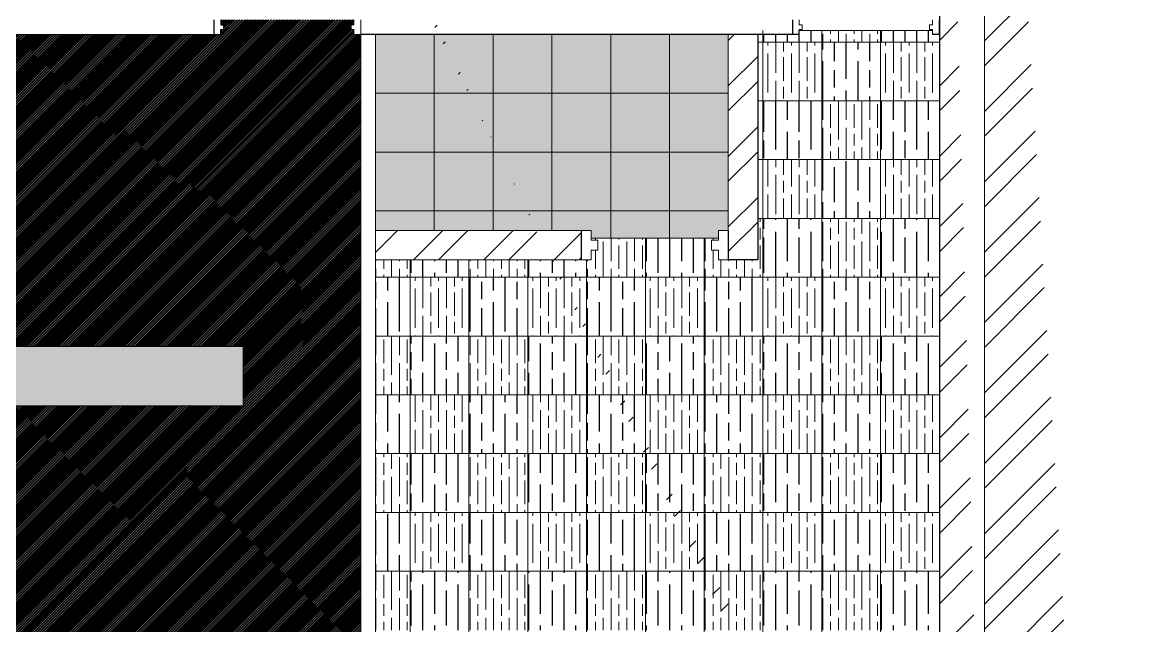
# Model space of a CAD drawing. Header units: millimetres. Extents: x 86441 to 190201, y 16532 to 98188.
# Drawn here: x 88390.9 to 88504.4, y 59650.8 to 59712.3 of the extents above; entities that cross this region are included whole.
import ezdxf

# ---------------------------------------------------------------- set-up
doc = ezdxf.new("R2010")
doc.units = ezdxf.units.MM
doc.header["$LTSCALE"] = 0.1
doc.layers.add('COLUMN', color=1, linetype='Continuous', lineweight=0)
pattern_1 = [(90, (86262.1527, 59039.9638), (2.4, -1e-16), [4, -0.8]), (90, (86262.9527, 59039.1638), (2.4, -1e-16), [2.4, -0.6, 1.2, -0.6]), (90, (86263.7527, 59037.9638), (2.4, -1e-16), [4, -0.8])]
pattern_2 = [(90, (86262.1527, 59039.9638), (3.6, -2e-16), [6, -1.2]), (90, (86263.3527, 59038.7638), (3.6, -2e-16), [3.6, -0.9, 1.8, -0.9]), (90, (86264.5527, 59036.9638), (3.6, -2e-16), [6, -1.2])]

msp = doc.modelspace()

# ---------------------------------------------------------------- hatches: boundary and pattern name
at = {"true_color": 0x939598, "transparency": 33554687}
h = msp.add_hatch(dxfattribs=at)
h.set_pattern_fill('ANSI32', color=252, scale=0.02)
h.set_pattern_definition([(45, (86262.15266, 59039.96376), (-0.134703842, 0.134703842), []), (45, (86262.24246, 59039.96376), (-0.134703842, 0.134703842), [])])
h.paths.add_polyline_path([(88425.41, 59711.09), (88424.71, 59711.09), (88424.71, 59711.59), (88424.41, 59711.59), (88424.41, 59712.09), (88424.71, 59712.09), (88424.71, 59712.59), (88424.34, 59712.59), (88411.11, 59712.59), (88411.11, 59712.09), (88411.41, 59712.09), (88411.41, 59711.59), (88411.11, 59711.59), (88411.11, 59711.09), (88410.41, 59711.09), (88396.15, 59711.09), (88390.11, 59711.09), (88390.11, 59679.24), (88413.41, 59679.24), (88413.41, 59673.2), (88390.11, 59673.2), (88390.11, 59668.3), (88390.11, 59653.2), (88390.11, 59651.2), (88390.11, 59620.32), (88396.15, 59620.32), (88411.11, 59620.32), (88411.11, 59619.82), (88411.41, 59619.82), (88411.41, 59619.22), (88424.34, 59619.22), (88424.41, 59619.22), (88424.41, 59619.82), (88424.71, 59619.82), (88424.71, 59620.32), (88425.41, 59620.32)])
at = {"true_color": 0xffffff, "transparency": 33554610}
h = msp.add_hatch(dxfattribs=at)
h.set_pattern_fill('GOST_WOOD', scale=0.6)
h.set_pattern_definition(pattern_2)
h.paths.add_polyline_path([(88472.45, 59711.49), (88470.15, 59711.49), (88470.15, 59711.09), (88469.45, 59711.09), (88466.45, 59711.09), (88466.45, 59710.32), (88472.45, 59710.32)])
at = {"lineweight": 0, "true_color": 0x636466, "transparency": 33554687}
h = msp.add_hatch(dxfattribs=at)
h.set_pattern_fill('GOST_WOOD', color=251, scale=0.4)
h.set_pattern_definition(pattern_1)
h.paths.add_polyline_path([(88478.45, 59711.49), (88472.45, 59711.49), (88472.45, 59710.32), (88478.45, 59710.32)])
at = {"true_color": 0xffffff, "transparency": 33554610}
h = msp.add_hatch(dxfattribs=at)
h.set_pattern_fill('GOST_WOOD', scale=0.6)
h.set_pattern_definition(pattern_2)
h.paths.add_polyline_path([(88483.75, 59711.49), (88478.45, 59711.49), (88478.45, 59710.32), (88484.45, 59710.32), (88484.45, 59711.09), (88483.75, 59711.09)])
at = {"lineweight": 0, "true_color": 0x939598, "transparency": 33554658}
h = msp.add_hatch(color=252, dxfattribs=at)
h.dxf.hatch_style = 1
h.paths.add_polyline_path([(88432.91, 59711.09), (88426.91, 59711.09), (88426.91, 59705.09), (88432.91, 59705.09)])
at = {"true_color": 0x000000, "transparency": 33554687}
h = msp.add_hatch(color=18, dxfattribs=at)
h.dxf.hatch_style = 1
h.paths.add_polyline_path([(88438.91, 59711.09), (88432.91, 59711.09), (88432.91, 59705.09), (88438.91, 59705.09)])
at = {"lineweight": 0, "true_color": 0x939598, "transparency": 33554658}
h = msp.add_hatch(color=252, dxfattribs=at)
h.dxf.hatch_style = 1
h.paths.add_polyline_path([(88444.91, 59711.09), (88438.91, 59711.09), (88438.91, 59705.09), (88444.91, 59705.09)])
at = {"true_color": 0x000000, "transparency": 33554687}
h = msp.add_hatch(color=18, dxfattribs=at)
h.dxf.hatch_style = 1
h.paths.add_polyline_path([(88450.91, 59711.09), (88444.91, 59711.09), (88444.91, 59705.09), (88450.91, 59705.09)])
at = {"lineweight": 0, "true_color": 0x939598, "transparency": 33554658}
h = msp.add_hatch(color=252, dxfattribs=at)
h.dxf.hatch_style = 1
h.paths.add_polyline_path([(88456.91, 59711.09), (88450.91, 59711.09), (88450.91, 59705.09), (88456.91, 59705.09)])
at = {"true_color": 0x000000, "transparency": 33554687}
h = msp.add_hatch(color=18, dxfattribs=at)
h.dxf.hatch_style = 1
h.paths.add_polyline_path([(88462.91, 59711.09), (88456.91, 59711.09), (88456.91, 59705.09), (88462.91, 59705.09)])
at = {"lineweight": 0, "true_color": 0x636466, "transparency": 33554687}
h = msp.add_hatch(dxfattribs=at)
h.set_pattern_fill('GOST_WOOD', color=251, scale=0.4)
h.set_pattern_definition(pattern_1)
h.paths.add_polyline_path([(88472.45, 59710.32), (88466.45, 59710.32), (88466.45, 59704.32), (88472.45, 59704.32)])
at = {"true_color": 0xffffff, "transparency": 33554610}
h = msp.add_hatch(dxfattribs=at)
h.set_pattern_fill('GOST_WOOD', scale=0.6)
h.set_pattern_definition(pattern_2)
h.paths.add_polyline_path([(88478.45, 59710.32), (88472.45, 59710.32), (88472.45, 59704.32), (88478.45, 59704.32)])
at = {"lineweight": 0, "true_color": 0x636466, "transparency": 33554687}
h = msp.add_hatch(dxfattribs=at)
h.set_pattern_fill('GOST_WOOD', color=251, scale=0.4)
h.set_pattern_definition(pattern_1)
h.paths.add_polyline_path([(88484.45, 59710.32), (88478.45, 59710.32), (88478.45, 59704.32), (88484.45, 59704.32)])
at = {"true_color": 0x000000, "transparency": 33554687}
h = msp.add_hatch(color=18, dxfattribs=at)
h.dxf.hatch_style = 1
h.paths.add_polyline_path([(88432.91, 59705.09), (88426.91, 59705.09), (88426.91, 59699.09), (88432.91, 59699.09)])
at = {"lineweight": 0, "true_color": 0x939598, "transparency": 33554658}
h = msp.add_hatch(color=252, dxfattribs=at)
h.dxf.hatch_style = 1
h.paths.add_polyline_path([(88438.91, 59705.09), (88432.91, 59705.09), (88432.91, 59699.09), (88438.91, 59699.09)])
at = {"true_color": 0x000000, "transparency": 33554687}
h = msp.add_hatch(color=18, dxfattribs=at)
h.dxf.hatch_style = 1
h.paths.add_polyline_path([(88444.91, 59705.09), (88438.91, 59705.09), (88438.91, 59699.09), (88444.91, 59699.09)])
at = {"lineweight": 0, "true_color": 0x939598, "transparency": 33554658}
h = msp.add_hatch(color=252, dxfattribs=at)
h.dxf.hatch_style = 1
h.paths.add_polyline_path([(88450.91, 59705.09), (88444.91, 59705.09), (88444.91, 59699.09), (88450.91, 59699.09)])
at = {"true_color": 0x000000, "transparency": 33554687}
h = msp.add_hatch(color=18, dxfattribs=at)
h.dxf.hatch_style = 1
h.paths.add_polyline_path([(88456.91, 59705.09), (88450.91, 59705.09), (88450.91, 59699.09), (88456.91, 59699.09)])
at = {"lineweight": 0, "true_color": 0x939598, "transparency": 33554658}
h = msp.add_hatch(color=252, dxfattribs=at)
h.dxf.hatch_style = 1
h.paths.add_polyline_path([(88462.91, 59705.09), (88456.91, 59705.09), (88456.91, 59699.09), (88462.91, 59699.09)])
at = {"true_color": 0xffffff, "transparency": 33554610}
h = msp.add_hatch(dxfattribs=at)
h.set_pattern_fill('GOST_WOOD', scale=0.6)
h.set_pattern_definition(pattern_2)
h.paths.add_polyline_path([(88472.45, 59704.32), (88466.45, 59704.32), (88466.45, 59698.32), (88472.45, 59698.32)])
at = {"lineweight": 0, "true_color": 0x636466, "transparency": 33554687}
h = msp.add_hatch(dxfattribs=at)
h.set_pattern_fill('GOST_WOOD', color=251, scale=0.4)
h.set_pattern_definition(pattern_1)
h.paths.add_polyline_path([(88478.45, 59704.32), (88472.45, 59704.32), (88472.45, 59698.32), (88478.45, 59698.32)])
at = {"true_color": 0xffffff, "transparency": 33554610}
h = msp.add_hatch(dxfattribs=at)
h.set_pattern_fill('GOST_WOOD', scale=0.6)
h.set_pattern_definition(pattern_2)
h.paths.add_polyline_path([(88484.45, 59704.32), (88478.45, 59704.32), (88478.45, 59698.32), (88484.45, 59698.32)])
at = {"lineweight": 0, "true_color": 0x939598, "transparency": 33554658}
h = msp.add_hatch(color=252, dxfattribs=at)
h.dxf.hatch_style = 1
h.paths.add_polyline_path([(88432.91, 59699.09), (88426.91, 59699.09), (88426.91, 59693.09), (88432.91, 59693.09)])
at = {"true_color": 0x000000, "transparency": 33554687}
h = msp.add_hatch(color=18, dxfattribs=at)
h.dxf.hatch_style = 1
h.paths.add_polyline_path([(88438.91, 59699.09), (88432.91, 59699.09), (88432.91, 59693.09), (88438.91, 59693.09)])
at = {"lineweight": 0, "true_color": 0x939598, "transparency": 33554658}
h = msp.add_hatch(color=252, dxfattribs=at)
h.dxf.hatch_style = 1
h.paths.add_polyline_path([(88444.91, 59699.09), (88438.91, 59699.09), (88438.91, 59693.09), (88444.91, 59693.09)])
at = {"true_color": 0x000000, "transparency": 33554687}
h = msp.add_hatch(color=18, dxfattribs=at)
h.dxf.hatch_style = 1
h.paths.add_polyline_path([(88450.91, 59699.09), (88444.91, 59699.09), (88444.91, 59693.09), (88450.91, 59693.09)])
at = {"lineweight": 0, "true_color": 0x939598, "transparency": 33554658}
h = msp.add_hatch(color=252, dxfattribs=at)
h.dxf.hatch_style = 1
h.paths.add_polyline_path([(88456.91, 59699.09), (88450.91, 59699.09), (88450.91, 59693.09), (88456.91, 59693.09)])
at = {"true_color": 0x000000, "transparency": 33554687}
h = msp.add_hatch(color=18, dxfattribs=at)
h.dxf.hatch_style = 1
h.paths.add_polyline_path([(88462.91, 59699.09), (88456.91, 59699.09), (88456.91, 59693.09), (88462.91, 59693.09)])
at = {"lineweight": 0, "true_color": 0x636466, "transparency": 33554687}
h = msp.add_hatch(dxfattribs=at)
h.set_pattern_fill('GOST_WOOD', color=251, scale=0.4)
h.set_pattern_definition(pattern_1)
h.paths.add_polyline_path([(88472.45, 59698.32), (88466.45, 59698.32), (88466.45, 59692.32), (88472.45, 59692.32)])
at = {"true_color": 0xffffff, "transparency": 33554610}
h = msp.add_hatch(dxfattribs=at)
h.set_pattern_fill('GOST_WOOD', scale=0.6)
h.set_pattern_definition(pattern_2)
h.paths.add_polyline_path([(88478.45, 59698.32), (88472.45, 59698.32), (88472.45, 59692.32), (88478.45, 59692.32)])
at = {"lineweight": 0, "true_color": 0x636466, "transparency": 33554687}
h = msp.add_hatch(dxfattribs=at)
h.set_pattern_fill('GOST_WOOD', color=251, scale=0.4)
h.set_pattern_definition(pattern_1)
h.paths.add_polyline_path([(88484.45, 59698.32), (88478.45, 59698.32), (88478.45, 59692.32), (88484.45, 59692.32)])
at = {"true_color": 0x000000, "transparency": 33554687}
h = msp.add_hatch(color=18, dxfattribs=at)
h.dxf.hatch_style = 1
h.paths.add_polyline_path([(88432.91, 59693.09), (88426.91, 59693.09), (88426.91, 59691.09), (88432.91, 59691.09)])
at = {"lineweight": 0, "true_color": 0x939598, "transparency": 33554658}
h = msp.add_hatch(color=252, dxfattribs=at)
h.dxf.hatch_style = 1
h.paths.add_polyline_path([(88438.91, 59693.09), (88432.91, 59693.09), (88432.91, 59691.09), (88438.91, 59691.09)])
at = {"true_color": 0x000000, "transparency": 33554687}
h = msp.add_hatch(color=18, dxfattribs=at)
h.dxf.hatch_style = 1
h.paths.add_polyline_path([(88444.91, 59693.09), (88438.91, 59693.09), (88438.91, 59691.09), (88444.91, 59691.09)])
at = {"lineweight": 0, "true_color": 0x939598, "transparency": 33554658}
h = msp.add_hatch(color=252, dxfattribs=at)
h.dxf.hatch_style = 1
h.paths.add_polyline_path([(88450.91, 59693.09), (88444.91, 59693.09), (88444.91, 59691.09), (88448.91, 59691.09), (88448.91, 59690.29), (88450.91, 59690.29)])
at = {"true_color": 0x000000, "transparency": 33554687}
h = msp.add_hatch(color=18, dxfattribs=at)
h.dxf.hatch_style = 1
h.paths.add_polyline_path([(88456.91, 59693.09), (88450.91, 59693.09), (88450.91, 59690.29), (88456.91, 59690.29)])
at = {"lineweight": 0, "true_color": 0x939598, "transparency": 33554658}
h = msp.add_hatch(color=252, dxfattribs=at)
h.dxf.hatch_style = 1
h.paths.add_polyline_path([(88462.91, 59693.09), (88456.91, 59693.09), (88456.91, 59690.29), (88461.91, 59690.29), (88461.91, 59691.09), (88462.91, 59691.09)])
at = {"lineweight": 0, "true_color": 0x636466, "transparency": 33554687}
h = msp.add_hatch(dxfattribs=at)
h.set_pattern_fill('GOST_WOOD', color=251, scale=0.4)
h.set_pattern_definition(pattern_1)
h.paths.add_polyline_path([(88466.45, 59692.32), (88465.91, 59692.32), (88465.91, 59688.09), (88462.91, 59688.09), (88461.91, 59688.09), (88461.91, 59689.09), (88461.21, 59689.09), (88461.21, 59690.09), (88461.91, 59690.09), (88461.91, 59690.29), (88460.45, 59690.29), (88460.45, 59686.32), (88466.45, 59686.32)])
at = {"true_color": 0xffffff, "transparency": 33554610}
h = msp.add_hatch(dxfattribs=at)
h.set_pattern_fill('GOST_WOOD', scale=0.6)
h.set_pattern_definition(pattern_2)
h.paths.add_polyline_path([(88472.45, 59692.32), (88466.45, 59692.32), (88466.45, 59686.32), (88472.45, 59686.32)])
at = {"lineweight": 0, "true_color": 0x636466, "transparency": 33554687}
h = msp.add_hatch(dxfattribs=at)
h.set_pattern_fill('GOST_WOOD', color=251, scale=0.4)
h.set_pattern_definition(pattern_1)
h.paths.add_polyline_path([(88478.45, 59692.32), (88472.45, 59692.32), (88472.45, 59686.32), (88478.45, 59686.32)])
at = {"true_color": 0xffffff, "transparency": 33554610}
h = msp.add_hatch(dxfattribs=at)
h.set_pattern_fill('GOST_WOOD', scale=0.6)
h.set_pattern_definition(pattern_2)
h.paths.add_polyline_path([(88484.45, 59692.32), (88478.45, 59692.32), (88478.45, 59686.32), (88484.45, 59686.32)])
at = {"lineweight": 0, "true_color": 0x636466, "transparency": 33554687}
h = msp.add_hatch(dxfattribs=at)
h.set_pattern_fill('GOST_WOOD', color=251, scale=0.4)
h.set_pattern_definition(pattern_1)
h.paths.add_polyline_path([(88454.45, 59690.29), (88448.91, 59690.29), (88448.91, 59690.09), (88449.61, 59690.09), (88449.61, 59689.09), (88448.91, 59689.09), (88448.91, 59688.09), (88448.45, 59688.09), (88448.45, 59686.32), (88454.45, 59686.32)])
at = {"true_color": 0xffffff, "transparency": 33554610}
h = msp.add_hatch(dxfattribs=at)
h.set_pattern_fill('GOST_WOOD', scale=0.6)
h.set_pattern_definition(pattern_2)
h.paths.add_polyline_path([(88460.45, 59690.29), (88454.45, 59690.29), (88454.45, 59686.32), (88460.45, 59686.32)])
at = {"lineweight": 0, "true_color": 0x636466, "transparency": 33554687}
h = msp.add_hatch(dxfattribs=at)
h.set_pattern_fill('GOST_WOOD', color=251, scale=0.4)
h.set_pattern_definition(pattern_1)
h.paths.add_polyline_path([(88430.45, 59688.09), (88426.91, 59688.09), (88426.91, 59686.32), (88430.45, 59686.32)])
at = {"true_color": 0xffffff, "transparency": 33554610}
h = msp.add_hatch(dxfattribs=at)
h.set_pattern_fill('GOST_WOOD', scale=0.6)
h.set_pattern_definition(pattern_2)
h.paths.add_polyline_path([(88436.45, 59688.09), (88430.45, 59688.09), (88430.45, 59686.32), (88436.45, 59686.32)])
at = {"lineweight": 0, "true_color": 0x636466, "transparency": 33554687}
h = msp.add_hatch(dxfattribs=at)
h.set_pattern_fill('GOST_WOOD', color=251, scale=0.4)
h.set_pattern_definition(pattern_1)
h.paths.add_polyline_path([(88442.45, 59688.09), (88436.45, 59688.09), (88436.45, 59686.32), (88442.45, 59686.32)])
at = {"true_color": 0xffffff, "transparency": 33554610}
h = msp.add_hatch(dxfattribs=at)
h.set_pattern_fill('GOST_WOOD', scale=0.6)
h.set_pattern_definition(pattern_2)
h.paths.add_polyline_path([(88448.45, 59688.09), (88447.91, 59688.09), (88442.45, 59688.09), (88442.45, 59686.32), (88448.45, 59686.32)])
h = msp.add_hatch(dxfattribs=at)
h.set_pattern_fill('GOST_WOOD', scale=0.6)
h.set_pattern_definition(pattern_2)
h.paths.add_polyline_path([(88430.45, 59686.32), (88426.91, 59686.32), (88426.91, 59680.32), (88430.45, 59680.32)])
at = {"lineweight": 0, "true_color": 0x636466, "transparency": 33554687}
h = msp.add_hatch(dxfattribs=at)
h.set_pattern_fill('GOST_WOOD', color=251, scale=0.4)
h.set_pattern_definition(pattern_1)
h.paths.add_polyline_path([(88436.45, 59686.32), (88430.45, 59686.32), (88430.45, 59680.32), (88436.45, 59680.32)])
at = {"true_color": 0xffffff, "transparency": 33554610}
h = msp.add_hatch(dxfattribs=at)
h.set_pattern_fill('GOST_WOOD', scale=0.6)
h.set_pattern_definition(pattern_2)
h.paths.add_polyline_path([(88442.45, 59686.32), (88436.45, 59686.32), (88436.45, 59680.32), (88442.45, 59680.32)])
at = {"lineweight": 0, "true_color": 0x636466, "transparency": 33554687}
h = msp.add_hatch(dxfattribs=at)
h.set_pattern_fill('GOST_WOOD', color=251, scale=0.4)
h.set_pattern_definition(pattern_1)
h.paths.add_polyline_path([(88448.45, 59686.32), (88442.45, 59686.32), (88442.45, 59680.32), (88448.45, 59680.32)])
at = {"true_color": 0xffffff, "transparency": 33554610}
h = msp.add_hatch(dxfattribs=at)
h.set_pattern_fill('GOST_WOOD', scale=0.6)
h.set_pattern_definition(pattern_2)
h.paths.add_polyline_path([(88454.45, 59686.32), (88448.45, 59686.32), (88448.45, 59680.32), (88454.45, 59680.32)])
at = {"lineweight": 0, "true_color": 0x636466, "transparency": 33554687}
h = msp.add_hatch(dxfattribs=at)
h.set_pattern_fill('GOST_WOOD', color=251, scale=0.4)
h.set_pattern_definition(pattern_1)
h.paths.add_polyline_path([(88460.45, 59686.32), (88454.45, 59686.32), (88454.45, 59680.32), (88460.45, 59680.32)])
at = {"true_color": 0xffffff, "transparency": 33554610}
h = msp.add_hatch(dxfattribs=at)
h.set_pattern_fill('GOST_WOOD', scale=0.6)
h.set_pattern_definition(pattern_2)
h.paths.add_polyline_path([(88466.45, 59686.32), (88460.45, 59686.32), (88460.45, 59680.32), (88466.45, 59680.32)])
at = {"lineweight": 0, "true_color": 0x636466, "transparency": 33554687}
h = msp.add_hatch(dxfattribs=at)
h.set_pattern_fill('GOST_WOOD', color=251, scale=0.4)
h.set_pattern_definition(pattern_1)
h.paths.add_polyline_path([(88472.45, 59686.32), (88466.45, 59686.32), (88466.45, 59680.32), (88472.45, 59680.32)])
at = {"true_color": 0xffffff, "transparency": 33554610}
h = msp.add_hatch(dxfattribs=at)
h.set_pattern_fill('GOST_WOOD', scale=0.6)
h.set_pattern_definition(pattern_2)
h.paths.add_polyline_path([(88478.45, 59686.32), (88472.45, 59686.32), (88472.45, 59680.32), (88478.45, 59680.32)])
at = {"lineweight": 0, "true_color": 0x636466, "transparency": 33554687}
h = msp.add_hatch(dxfattribs=at)
h.set_pattern_fill('GOST_WOOD', color=251, scale=0.4)
h.set_pattern_definition(pattern_1)
h.paths.add_polyline_path([(88484.45, 59686.32), (88478.45, 59686.32), (88478.45, 59680.32), (88484.45, 59680.32)])
h = msp.add_hatch(dxfattribs=at)
h.set_pattern_fill('GOST_WOOD', color=251, scale=0.4)
h.set_pattern_definition(pattern_1)
h.paths.add_polyline_path([(88430.45, 59680.32), (88426.91, 59680.32), (88426.91, 59674.32), (88430.45, 59674.32)])
at = {"true_color": 0xffffff, "transparency": 33554610}
h = msp.add_hatch(dxfattribs=at)
h.set_pattern_fill('GOST_WOOD', scale=0.6)
h.set_pattern_definition(pattern_2)
h.paths.add_polyline_path([(88436.45, 59680.32), (88430.45, 59680.32), (88430.45, 59674.32), (88436.45, 59674.32)])
at = {"lineweight": 0, "true_color": 0x636466, "transparency": 33554687}
h = msp.add_hatch(dxfattribs=at)
h.set_pattern_fill('GOST_WOOD', color=251, scale=0.4)
h.set_pattern_definition(pattern_1)
h.paths.add_polyline_path([(88442.45, 59680.32), (88436.45, 59680.32), (88436.45, 59674.32), (88442.45, 59674.32)])
at = {"true_color": 0xffffff, "transparency": 33554610}
h = msp.add_hatch(dxfattribs=at)
h.set_pattern_fill('GOST_WOOD', scale=0.6)
h.set_pattern_definition(pattern_2)
h.paths.add_polyline_path([(88448.45, 59680.32), (88442.45, 59680.32), (88442.45, 59674.32), (88448.45, 59674.32)])
at = {"lineweight": 0, "true_color": 0x636466, "transparency": 33554687}
h = msp.add_hatch(dxfattribs=at)
h.set_pattern_fill('GOST_WOOD', color=251, scale=0.4)
h.set_pattern_definition(pattern_1)
h.paths.add_polyline_path([(88454.45, 59680.32), (88448.45, 59680.32), (88448.45, 59674.32), (88454.45, 59674.32)])
at = {"true_color": 0xffffff, "transparency": 33554610}
h = msp.add_hatch(dxfattribs=at)
h.set_pattern_fill('GOST_WOOD', scale=0.6)
h.set_pattern_definition(pattern_2)
h.paths.add_polyline_path([(88460.45, 59680.32), (88454.45, 59680.32), (88454.45, 59674.32), (88460.45, 59674.32)])
at = {"lineweight": 0, "true_color": 0x636466, "transparency": 33554687}
h = msp.add_hatch(dxfattribs=at)
h.set_pattern_fill('GOST_WOOD', color=251, scale=0.4)
h.set_pattern_definition(pattern_1)
h.paths.add_polyline_path([(88466.45, 59680.32), (88460.45, 59680.32), (88460.45, 59674.32), (88466.45, 59674.32)])
at = {"true_color": 0xffffff, "transparency": 33554610}
h = msp.add_hatch(dxfattribs=at)
h.set_pattern_fill('GOST_WOOD', scale=0.6)
h.set_pattern_definition(pattern_2)
h.paths.add_polyline_path([(88472.45, 59680.32), (88466.45, 59680.32), (88466.45, 59674.32), (88472.45, 59674.32)])
at = {"lineweight": 0, "true_color": 0x636466, "transparency": 33554687}
h = msp.add_hatch(dxfattribs=at)
h.set_pattern_fill('GOST_WOOD', color=251, scale=0.4)
h.set_pattern_definition(pattern_1)
h.paths.add_polyline_path([(88478.45, 59680.32), (88472.45, 59680.32), (88472.45, 59674.32), (88478.45, 59674.32)])
at = {"true_color": 0xffffff, "transparency": 33554610}
h = msp.add_hatch(dxfattribs=at)
h.set_pattern_fill('GOST_WOOD', scale=0.6)
h.set_pattern_definition(pattern_2)
h.paths.add_polyline_path([(88484.45, 59680.32), (88478.45, 59680.32), (88478.45, 59674.32), (88484.45, 59674.32)])
h = msp.add_hatch(dxfattribs=at)
h.set_pattern_fill('GOST_WOOD', scale=0.6)
h.set_pattern_definition(pattern_2)
h.paths.add_polyline_path([(88430.45, 59674.32), (88426.91, 59674.32), (88426.91, 59668.32), (88430.45, 59668.32)])
at = {"lineweight": 0, "true_color": 0x636466, "transparency": 33554687}
h = msp.add_hatch(dxfattribs=at)
h.set_pattern_fill('GOST_WOOD', color=251, scale=0.4)
h.set_pattern_definition(pattern_1)
h.paths.add_polyline_path([(88436.45, 59674.32), (88430.45, 59674.32), (88430.45, 59668.32), (88436.45, 59668.32)])
at = {"true_color": 0xffffff, "transparency": 33554610}
h = msp.add_hatch(dxfattribs=at)
h.set_pattern_fill('GOST_WOOD', scale=0.6)
h.set_pattern_definition(pattern_2)
h.paths.add_polyline_path([(88442.45, 59674.32), (88436.45, 59674.32), (88436.45, 59668.32), (88442.45, 59668.32)])
at = {"lineweight": 0, "true_color": 0x636466, "transparency": 33554687}
h = msp.add_hatch(dxfattribs=at)
h.set_pattern_fill('GOST_WOOD', color=251, scale=0.4)
h.set_pattern_definition(pattern_1)
h.paths.add_polyline_path([(88448.45, 59674.32), (88442.45, 59674.32), (88442.45, 59668.32), (88448.45, 59668.32)])
at = {"true_color": 0xffffff, "transparency": 33554610}
h = msp.add_hatch(dxfattribs=at)
h.set_pattern_fill('GOST_WOOD', scale=0.6)
h.set_pattern_definition(pattern_2)
h.paths.add_polyline_path([(88454.45, 59674.32), (88448.45, 59674.32), (88448.45, 59668.32), (88454.45, 59668.32)])
at = {"lineweight": 0, "true_color": 0x636466, "transparency": 33554687}
h = msp.add_hatch(dxfattribs=at)
h.set_pattern_fill('GOST_WOOD', color=251, scale=0.4)
h.set_pattern_definition(pattern_1)
h.paths.add_polyline_path([(88460.45, 59674.32), (88454.45, 59674.32), (88454.45, 59668.32), (88460.45, 59668.32)])
at = {"true_color": 0xffffff, "transparency": 33554610}
h = msp.add_hatch(dxfattribs=at)
h.set_pattern_fill('GOST_WOOD', scale=0.6)
h.set_pattern_definition(pattern_2)
h.paths.add_polyline_path([(88466.45, 59674.32), (88460.45, 59674.32), (88460.45, 59668.32), (88466.45, 59668.32)])
at = {"lineweight": 0, "true_color": 0x636466, "transparency": 33554687}
h = msp.add_hatch(dxfattribs=at)
h.set_pattern_fill('GOST_WOOD', color=251, scale=0.4)
h.set_pattern_definition(pattern_1)
h.paths.add_polyline_path([(88472.45, 59674.32), (88466.45, 59674.32), (88466.45, 59668.32), (88472.45, 59668.32)])
at = {"true_color": 0xffffff, "transparency": 33554610}
h = msp.add_hatch(dxfattribs=at)
h.set_pattern_fill('GOST_WOOD', scale=0.6)
h.set_pattern_definition(pattern_2)
h.paths.add_polyline_path([(88478.45, 59674.32), (88472.45, 59674.32), (88472.45, 59668.32), (88478.45, 59668.32)])
at = {"lineweight": 0, "true_color": 0x636466, "transparency": 33554687}
h = msp.add_hatch(dxfattribs=at)
h.set_pattern_fill('GOST_WOOD', color=251, scale=0.4)
h.set_pattern_definition(pattern_1)
h.paths.add_polyline_path([(88484.45, 59674.32), (88478.45, 59674.32), (88478.45, 59668.32), (88484.45, 59668.32)])
h = msp.add_hatch(dxfattribs=at)
h.set_pattern_fill('GOST_WOOD', color=251, scale=0.4)
h.set_pattern_definition(pattern_1)
h.paths.add_polyline_path([(88430.45, 59668.32), (88426.91, 59668.32), (88426.91, 59662.32), (88430.45, 59662.32)])
at = {"true_color": 0xffffff, "transparency": 33554610}
h = msp.add_hatch(dxfattribs=at)
h.set_pattern_fill('GOST_WOOD', scale=0.6)
h.set_pattern_definition(pattern_2)
h.paths.add_polyline_path([(88436.45, 59668.32), (88430.45, 59668.32), (88430.45, 59662.32), (88436.45, 59662.32)])
at = {"lineweight": 0, "true_color": 0x636466, "transparency": 33554687}
h = msp.add_hatch(dxfattribs=at)
h.set_pattern_fill('GOST_WOOD', color=251, scale=0.4)
h.set_pattern_definition(pattern_1)
h.paths.add_polyline_path([(88442.45, 59668.32), (88436.45, 59668.32), (88436.45, 59662.32), (88442.45, 59662.32)])
at = {"true_color": 0xffffff, "transparency": 33554610}
h = msp.add_hatch(dxfattribs=at)
h.set_pattern_fill('GOST_WOOD', scale=0.6)
h.set_pattern_definition(pattern_2)
h.paths.add_polyline_path([(88448.45, 59668.32), (88442.45, 59668.32), (88442.45, 59662.32), (88448.45, 59662.32)])
at = {"lineweight": 0, "true_color": 0x636466, "transparency": 33554687}
h = msp.add_hatch(dxfattribs=at)
h.set_pattern_fill('GOST_WOOD', color=251, scale=0.4)
h.set_pattern_definition(pattern_1)
h.paths.add_polyline_path([(88454.45, 59668.32), (88448.45, 59668.32), (88448.45, 59662.32), (88454.45, 59662.32)])
at = {"true_color": 0xffffff, "transparency": 33554610}
h = msp.add_hatch(dxfattribs=at)
h.set_pattern_fill('GOST_WOOD', scale=0.6)
h.set_pattern_definition(pattern_2)
h.paths.add_polyline_path([(88460.45, 59668.32), (88454.45, 59668.32), (88454.45, 59662.32), (88460.45, 59662.32)])
at = {"lineweight": 0, "true_color": 0x636466, "transparency": 33554687}
h = msp.add_hatch(dxfattribs=at)
h.set_pattern_fill('GOST_WOOD', color=251, scale=0.4)
h.set_pattern_definition(pattern_1)
h.paths.add_polyline_path([(88466.45, 59668.32), (88460.45, 59668.32), (88460.45, 59662.32), (88466.45, 59662.32)])
at = {"true_color": 0xffffff, "transparency": 33554610}
h = msp.add_hatch(dxfattribs=at)
h.set_pattern_fill('GOST_WOOD', scale=0.6)
h.set_pattern_definition(pattern_2)
h.paths.add_polyline_path([(88472.45, 59668.32), (88466.45, 59668.32), (88466.45, 59662.32), (88472.45, 59662.32)])
at = {"lineweight": 0, "true_color": 0x636466, "transparency": 33554687}
h = msp.add_hatch(dxfattribs=at)
h.set_pattern_fill('GOST_WOOD', color=251, scale=0.4)
h.set_pattern_definition(pattern_1)
h.paths.add_polyline_path([(88478.45, 59668.32), (88472.45, 59668.32), (88472.45, 59662.32), (88478.45, 59662.32)])
at = {"true_color": 0xffffff, "transparency": 33554610}
h = msp.add_hatch(dxfattribs=at)
h.set_pattern_fill('GOST_WOOD', scale=0.6)
h.set_pattern_definition(pattern_2)
h.paths.add_polyline_path([(88484.45, 59668.32), (88478.45, 59668.32), (88478.45, 59662.32), (88484.45, 59662.32)])
h = msp.add_hatch(dxfattribs=at)
h.set_pattern_fill('GOST_WOOD', scale=0.6)
h.set_pattern_definition(pattern_2)
h.paths.add_polyline_path([(88430.45, 59662.32), (88426.91, 59662.32), (88426.91, 59656.32), (88430.45, 59656.32)])
at = {"lineweight": 0, "true_color": 0x636466, "transparency": 33554687}
h = msp.add_hatch(dxfattribs=at)
h.set_pattern_fill('GOST_WOOD', color=251, scale=0.4)
h.set_pattern_definition(pattern_1)
h.paths.add_polyline_path([(88436.45, 59662.32), (88430.45, 59662.32), (88430.45, 59656.32), (88436.45, 59656.32)])
at = {"true_color": 0xffffff, "transparency": 33554610}
h = msp.add_hatch(dxfattribs=at)
h.set_pattern_fill('GOST_WOOD', scale=0.6)
h.set_pattern_definition(pattern_2)
h.paths.add_polyline_path([(88442.45, 59662.32), (88436.45, 59662.32), (88436.45, 59656.32), (88442.45, 59656.32)])
at = {"lineweight": 0, "true_color": 0x636466, "transparency": 33554687}
h = msp.add_hatch(dxfattribs=at)
h.set_pattern_fill('GOST_WOOD', color=251, scale=0.4)
h.set_pattern_definition(pattern_1)
h.paths.add_polyline_path([(88448.45, 59662.32), (88442.45, 59662.32), (88442.45, 59656.32), (88448.45, 59656.32)])
at = {"true_color": 0xffffff, "transparency": 33554610}
h = msp.add_hatch(dxfattribs=at)
h.set_pattern_fill('GOST_WOOD', scale=0.6)
h.set_pattern_definition(pattern_2)
h.paths.add_polyline_path([(88454.45, 59662.32), (88448.45, 59662.32), (88448.45, 59656.32), (88454.45, 59656.32)])
at = {"lineweight": 0, "true_color": 0x636466, "transparency": 33554687}
h = msp.add_hatch(dxfattribs=at)
h.set_pattern_fill('GOST_WOOD', color=251, scale=0.4)
h.set_pattern_definition(pattern_1)
h.paths.add_polyline_path([(88460.45, 59662.32), (88454.45, 59662.32), (88454.45, 59656.32), (88460.45, 59656.32)])
at = {"true_color": 0xffffff, "transparency": 33554610}
h = msp.add_hatch(dxfattribs=at)
h.set_pattern_fill('GOST_WOOD', scale=0.6)
h.set_pattern_definition(pattern_2)
h.paths.add_polyline_path([(88466.45, 59662.32), (88460.45, 59662.32), (88460.45, 59656.32), (88466.45, 59656.32)])
at = {"lineweight": 0, "true_color": 0x636466, "transparency": 33554687}
h = msp.add_hatch(dxfattribs=at)
h.set_pattern_fill('GOST_WOOD', color=251, scale=0.4)
h.set_pattern_definition(pattern_1)
h.paths.add_polyline_path([(88472.45, 59662.32), (88466.45, 59662.32), (88466.45, 59656.32), (88472.45, 59656.32)])
at = {"true_color": 0xffffff, "transparency": 33554610}
h = msp.add_hatch(dxfattribs=at)
h.set_pattern_fill('GOST_WOOD', scale=0.6)
h.set_pattern_definition(pattern_2)
h.paths.add_polyline_path([(88478.45, 59662.32), (88472.45, 59662.32), (88472.45, 59656.32), (88478.45, 59656.32)])
at = {"lineweight": 0, "true_color": 0x636466, "transparency": 33554687}
h = msp.add_hatch(dxfattribs=at)
h.set_pattern_fill('GOST_WOOD', color=251, scale=0.4)
h.set_pattern_definition(pattern_1)
h.paths.add_polyline_path([(88484.45, 59662.32), (88478.45, 59662.32), (88478.45, 59656.32), (88484.45, 59656.32)])
h = msp.add_hatch(dxfattribs=at)
h.set_pattern_fill('GOST_WOOD', color=251, scale=0.4)
h.set_pattern_definition(pattern_1)
h.paths.add_polyline_path([(88430.45, 59656.32), (88426.91, 59656.32), (88426.91, 59650.32), (88430.45, 59650.32)])
at = {"true_color": 0xffffff, "transparency": 33554610}
h = msp.add_hatch(dxfattribs=at)
h.set_pattern_fill('GOST_WOOD', scale=0.6)
h.set_pattern_definition(pattern_2)
h.paths.add_polyline_path([(88436.45, 59656.32), (88430.45, 59656.32), (88430.45, 59650.32), (88436.45, 59650.32)])
at = {"lineweight": 0, "true_color": 0x636466, "transparency": 33554687}
h = msp.add_hatch(dxfattribs=at)
h.set_pattern_fill('GOST_WOOD', color=251, scale=0.4)
h.set_pattern_definition(pattern_1)
h.paths.add_polyline_path([(88442.45, 59656.32), (88436.45, 59656.32), (88436.45, 59650.32), (88442.45, 59650.32)])
at = {"true_color": 0xffffff, "transparency": 33554610}
h = msp.add_hatch(dxfattribs=at)
h.set_pattern_fill('GOST_WOOD', scale=0.6)
h.set_pattern_definition(pattern_2)
h.paths.add_polyline_path([(88448.45, 59656.32), (88442.45, 59656.32), (88442.45, 59650.32), (88448.45, 59650.32)])
at = {"lineweight": 0, "true_color": 0x636466, "transparency": 33554687}
h = msp.add_hatch(dxfattribs=at)
h.set_pattern_fill('GOST_WOOD', color=251, scale=0.4)
h.set_pattern_definition(pattern_1)
h.paths.add_polyline_path([(88454.45, 59656.32), (88448.45, 59656.32), (88448.45, 59650.32), (88454.45, 59650.32)])
at = {"true_color": 0xffffff, "transparency": 33554610}
h = msp.add_hatch(dxfattribs=at)
h.set_pattern_fill('GOST_WOOD', scale=0.6)
h.set_pattern_definition(pattern_2)
h.paths.add_polyline_path([(88460.45, 59656.32), (88454.45, 59656.32), (88454.45, 59650.32), (88460.45, 59650.32)])
at = {"lineweight": 0, "true_color": 0x636466, "transparency": 33554687}
h = msp.add_hatch(dxfattribs=at)
h.set_pattern_fill('GOST_WOOD', color=251, scale=0.4)
h.set_pattern_definition(pattern_1)
h.paths.add_polyline_path([(88466.45, 59656.32), (88460.45, 59656.32), (88460.45, 59650.32), (88466.45, 59650.32)])
at = {"true_color": 0xffffff, "transparency": 33554610}
h = msp.add_hatch(dxfattribs=at)
h.set_pattern_fill('GOST_WOOD', scale=0.6)
h.set_pattern_definition(pattern_2)
h.paths.add_polyline_path([(88472.45, 59656.32), (88466.45, 59656.32), (88466.45, 59650.32), (88472.45, 59650.32)])
at = {"lineweight": 0, "true_color": 0x636466, "transparency": 33554687}
h = msp.add_hatch(dxfattribs=at)
h.set_pattern_fill('GOST_WOOD', color=251, scale=0.4)
h.set_pattern_definition(pattern_1)
h.paths.add_polyline_path([(88478.45, 59656.32), (88472.45, 59656.32), (88472.45, 59650.32), (88478.45, 59650.32)])
at = {"true_color": 0xffffff, "transparency": 33554610}
h = msp.add_hatch(dxfattribs=at)
h.set_pattern_fill('GOST_WOOD', scale=0.6)
h.set_pattern_definition(pattern_2)
h.paths.add_polyline_path([(88484.45, 59656.32), (88478.45, 59656.32), (88478.45, 59650.32), (88484.45, 59650.32)])
at = {"layer": 'COLUMN', "true_color": 0xed1f24, "transparency": 33554687}
h = msp.add_hatch(dxfattribs=at)
h.set_pattern_fill('AR-CONC', color=240, scale=0.04)
h.set_pattern_definition([(50, (86262.1527, 59039.964), (7.287387, -0.637563), [0.762, -8.382]), (355, (86262.153, 59039.964), (-1.409737, 7.642274), [0.6096, -6.705623]), (100.45144, (86262.76, 59039.9106), (5.87765, 7.00471), [0.6476, -7.12361]), (46.1842, (86262.153, 59041.996), (10.84316, -1.681693), [1.143, -12.573]), (96.63556, (86263.056, 59041.856), (9.496165, 9.897045), [0.9714, -10.685424]), (351.18415, (86262.153, 59041.996), (9.496165, 9.897045), [0.9144, -10.05839]), (21, (86263.1687, 59041.488), (6.064576, -4.090608), [0.762, -8.382]), (326, (86263.169, 59041.488), (2.47208, 7.367519), [0.6096, -6.7056]), (71.45144, (86263.674, 59041.147), (8.536657, 3.27691), [0.6476, -7.123598]), (37.5, (86262.1527, 59039.9638), (0.123544, 3.3822016), [0, -6.62432, 0, -6.8072, 0, -6.731]), (7.5, (86262.1527, 59039.9638), (2.6727865, 4.007223), [0, -3.88112, 0, -6.47192, 0, -2.5654]), (327.5, (86259.887, 59039.9638), (5.4236238, -0.2291498), [0, -2.54, 0, -7.9248, 0, -10.5156]), (317.5, (86258.871, 59039.9638), (5.925167, 1.01706), [0, -3.302, 0, -5.26288, 0, -7.4676])])
h.paths.add_polyline_path([(88413.41, 59679.24), (88390.11, 59679.24), (88390.11, 59673.2), (88413.41, 59673.2)])
h.paths.add_polyline_path([(88224.14, 59674.03), (88200.84, 59674.03), (88200.84, 59667.99), (88224.1, 59667.99)])
h.paths.add_polyline_path([(88048.2, 59783.49), (88022.6, 59783.49), (88022.6, 59775.91), (88048.2, 59775.91), (88048.2, 59776.43)])
h.paths.add_polyline_path([(88315.12, 59575.29), (88307.46, 59575.29), (88307.46, 59550.67), (88315.12, 59550.67)])
h.paths.add_polyline_path([(88206.88, 59573.95), (88200.84, 59573.95), (88200.84, 59550.67), (88206.88, 59550.67)])
h.paths.add_polyline_path([(88129.64, 59592.63), (88123.6, 59592.63), (88123.6, 59569.35), (88129.64, 59569.35)])
h.paths.add_polyline_path([(88048.2, 59576.93), (88022.6, 59576.93), (88022.6, 59569.35), (88048.2, 59569.35)])
h.paths.add_polyline_path([(88129.64, 59778.89), (88129.64, 59783.49), (88123.6, 59783.49), (88123.6, 59760.21), (88129.64, 59760.21)])
h.paths.add_polyline_path([(88206.88, 59783.49), (88200.84, 59783.49), (88200.84, 59760.21), (88206.88, 59760.21)])
h.paths.add_polyline_path([(88504.39, 59580.5), (88499.79, 59580.5), (88496.73, 59580.5), (88496.73, 59573.75), (88496.73, 59560.48), (88496.73, 59555.88), (88504.39, 59555.88)])
h.paths.add_polyline_path([(88396.15, 59587.26), (88391.61, 59587.26), (88390.11, 59587.26), (88390.11, 59579.16), (88390.11, 59555.88), (88396.15, 59555.88), (88396.15, 59560.48)])
h.paths.add_polyline_path([(88396.15, 59784.1), (88396.15, 59788.7), (88390.11, 59788.7), (88390.11, 59765.42), (88391.61, 59765.42), (88391.61, 59765.43), (88396.15, 59765.43), (88396.15, 59778.7)])
at = {"layer": 'COLUMN', "lineweight": 9, "true_color": 0x636466, "transparency": 33554687}
h = msp.add_hatch(dxfattribs=at)
h.set_pattern_fill('STEEL', color=251, scale=1.6)
h.set_pattern_definition([(45, (86262.1527, 59039.964), (-3.592102, 3.592102), []), (45, (86262.1527, 59042.504), (-3.592102, 3.592102), [])])
h.paths.add_polyline_path([(88267.67, 59581.29), (88260.88, 59581.29), (88260.88, 59578.29), (88267.67, 59578.29)])
h.paths.add_polyline_path([(88465.91, 59711.09), (88462.91, 59711.09), (88462.91, 59688.09), (88465.91, 59688.09)], flags=17)
h.paths.add_polyline_path([(88447.91, 59691.09), (88426.91, 59691.09), (88426.91, 59688.09), (88447.91, 59688.09)], flags=17)
h.paths.add_polyline_path([(88295.18, 59618.11), (88240.64, 59618.11), (88240.64, 59615.11), (88295.18, 59615.11)])
h.paths.add_polyline_path([(88260.88, 59573.95), (88260.88, 59579.16), (88257.88, 59579.16), (88257.88, 59573.95), (88257.88, 59555.27), (88260.88, 59555.27)])
h.paths.add_polyline_path([(88285.67, 59579.27), (88282.67, 59579.27), (88282.67, 59555.27), (88285.67, 59555.27), (88285.67, 59565.28)])
h.paths.add_polyline_path([(88257.88, 59577.11), (88248.88, 59577.11), (88248.88, 59574.11), (88257.88, 59574.11)])
h.paths.add_polyline_path([(88260.88, 59597.11), (88257.88, 59597.11), (88257.88, 59589.4), (88260.88, 59589.4)])
h.paths.add_polyline_path([(88257.88, 59597.11), (88224.88, 59597.11), (88224.88, 59594.11), (88257.88, 59594.11)])
h.paths.add_polyline_path([(88233.88, 59594.11), (88230.88, 59594.11), (88230.88, 59574.11), (88233.88, 59574.11), (88233.88, 59577.11)])
h.paths.add_polyline_path([(88310.52, 59581.29), (88307.46, 59581.29), (88300.67, 59581.29), (88300.67, 59578.29), (88307.46, 59578.29), (88310.52, 59578.29)], flags=17)
h.paths.add_polyline_path([(88123.6, 59573.95), (88048.2, 59573.95), (88048.2, 59569.35), (88123.6, 59569.35)])
h.paths.add_polyline_path([(88200.84, 59573.95), (88194.86, 59573.95), (88194.86, 59569.35), (88200.84, 59569.35)])
h.paths.add_polyline_path([(88137.08, 59573.95), (88129.64, 59573.95), (88129.64, 59569.35), (88137.08, 59569.35)])
h.paths.add_polyline_path([(88307.46, 59555.27), (88301.97, 59555.27), (88301.97, 59550.67), (88307.46, 59550.67)])
h.paths.add_polyline_path([(88291.17, 59555.27), (88277.18, 59555.27), (88277.18, 59550.67), (88291.17, 59550.67)])
h.paths.add_polyline_path([(88266.27, 59555.27), (88206.88, 59555.27), (88206.88, 59550.67), (88266.27, 59550.67)])
h.paths.add_polyline_path([(88299.78, 59615.11), (88295.18, 59615.11), (88295.18, 59600.79), (88310.52, 59600.79), (88310.52, 59575.33), (88315.12, 59575.33), (88315.12, 59605.39), (88299.78, 59605.39)])
h.paths.add_polyline_path([(88299.78, 59679.95), (88295.18, 59679.95), (88295.18, 59672.89), (88299.78, 59672.89)])
h.paths.add_polyline_path([(88299.78, 59783.49), (88295.18, 59783.49), (88279.9, 59783.49), (88279.9, 59778.89), (88295.18, 59778.89), (88295.18, 59737.73), (88299.78, 59737.73)])
h.paths.add_polyline_path([(88222.12, 59783.49), (88206.88, 59783.49), (88206.88, 59778.89), (88222.12, 59778.89)])
h.paths.add_polyline_path([(88137.08, 59783.49), (88129.64, 59783.49), (88129.64, 59778.89), (88137.08, 59778.89)])
h.paths.add_polyline_path([(88200.84, 59783.49), (88194.86, 59783.49), (88194.86, 59778.89), (88200.84, 59778.89)])
h.paths.add_polyline_path([(88123.6, 59783.49), (88048.2, 59783.49), (88048.2, 59778.89), (88123.6, 59778.89)])
edge = h.paths.add_edge_path()
edge.add_line((88499.79, 59580.5), (88504.39, 59580.5))
edge.add_line((88499.85, 59605.96), (88499.79, 59580.39))
edge.add_line((88504.39, 59610.6), (88504.39, 59580.5))
edge.add_line((88489.05, 59610.6), (88504.39, 59610.6))
edge.add_line((88484.45, 59606), (88499.85, 59605.96))
edge.add_line((88489.05, 59788.7), (88489.05, 59610.6))
edge.add_line((88484.45, 59784.1), (88484.45, 59606))
edge.add_line((88396.15, 59788.7), (88489.05, 59788.7))
edge.add_line((88396.15, 59784.1), (88484.45, 59784.1))
edge.add_line((88396.15, 59788.7), (88396.15, 59784.1))
h.paths.add_polyline_path([(88496.73, 59560.48), (88496.73, 59555.88), (88396.15, 59555.88), (88396.15, 59560.48)])

# ---------------------------------------------------------------- linework, layer by layer
at = {"color": 18, "lineweight": 0, "true_color": 0x000000, "transparency": 33554687}
for p, q in [((88489.05, 59788.7), (88489.05, 59610.6)), ((88462.91, 59711.09), (88462.91, 59688.09)), ((88448.91, 59691.09), (88426.91, 59691.09)), ((88448.91, 59688.09), (88426.91, 59688.09))]:
    msp.add_line(p, q, dxfattribs=at)
at = {"color": 18, "true_color": 0x000000, "transparency": 33554687}
msp.add_line((88484.45, 59784.1), (88484.45, 59606), dxfattribs=at)
at = {"transparency": 33554687}
for p, q in [((88410.41, 59712.59), (88410.41, 59711.09)), ((88410.41, 59712.59), (88410.41, 59711.09)), ((88469.45, 59712.59), (88469.45, 59711.09)), ((88484.45, 59711.09), (88484.45, 59712.59)), ((88465.91, 59711.09), (88465.91, 59688.09)), ((88447.91, 59691.09), (88447.91, 59688.09)), ((88447.91, 59691.09), (88447.91, 59688.09)), ((88462.91, 59691.09), (88462.91, 59688.09)), ((88462.91, 59691.09), (88462.91, 59688.09))]:
    msp.add_line(p, q, dxfattribs=at)
at = {"color": 25, "transparency": 33554687}
for p, q in [((88410.41, 59712.59), (88410.41, 59711.09)), ((88411.11, 59712.59), (88411.11, 59712.09)), ((88411.11, 59712.09), (88411.41, 59712.09)), ((88411.11, 59711.09), (88411.11, 59711.59)), ((88411.11, 59711.59), (88411.41, 59711.59)), ((88411.41, 59712.09), (88411.41, 59711.59)), ((88410.41, 59711.09), (88411.11, 59711.09)), ((88470.15, 59711.09), (88425.41, 59711.09))]:
    msp.add_line(p, q, dxfattribs=at)
at = {"color": 25, "lineweight": 0, "transparency": 33554687}
for p, q in [((88424.71, 59712.59), (88424.71, 59712.09)), ((88425.41, 59712.59), (88425.41, 59711.09)), ((88425.41, 59712.59), (88425.41, 59711.09)), ((88425.41, 59712.59), (88425.41, 59711.09)), ((88469.45, 59711.09), (88469.45, 59712.59)), ((88470.15, 59712.59), (88470.15, 59712.09)), ((88483.75, 59712.59), (88483.75, 59712.09)), ((88424.71, 59712.09), (88424.41, 59712.09)), ((88424.41, 59712.09), (88424.41, 59711.59)), ((88424.71, 59711.59), (88424.41, 59711.59)), ((88424.71, 59711.09), (88424.71, 59711.59)), ((88470.15, 59712.09), (88470.45, 59712.09)), ((88470.15, 59711.09), (88470.15, 59711.59)), ((88470.15, 59711.59), (88470.45, 59711.59)), ((88470.15, 59711.49), (88483.75, 59711.49)), ((88470.45, 59711.59), (88470.45, 59712.09)), ((88483.75, 59712.09), (88483.45, 59712.09)), ((88483.45, 59711.59), (88483.45, 59712.09)), ((88483.75, 59711.59), (88483.45, 59711.59)), ((88483.75, 59711.09), (88483.75, 59711.59)), ((88425.41, 59711.09), (88424.71, 59711.09)), ((88469.45, 59711.09), (88470.15, 59711.09)), ((88484.45, 59711.09), (88483.75, 59711.09))]:
    msp.add_line(p, q, dxfattribs=at)
at = {"color": 25, "lineweight": 9, "transparency": 33554687}
for p, q in [((88425.41, 59712.59), (88425.41, 59618.82)), ((88396.15, 59711.09), (88390.11, 59711.09)), ((88411.11, 59711.09), (88396.15, 59711.09)), ((88426.91, 59711.09), (88426.91, 59620.32))]:
    msp.add_line(p, q, dxfattribs=at)
at = {"color": 251, "lineweight": 0, "true_color": 0x636466, "transparency": 33554687}
for p, q in [((88466.45, 59711.49), (88466.45, 59619.92)), ((88472.45, 59711.49), (88472.45, 59619.92)), ((88478.45, 59711.49), (88478.45, 59619.92)), ((88484.45, 59710.32), (88465.91, 59710.32)), ((88484.45, 59704.32), (88465.91, 59704.32)), ((88484.45, 59698.32), (88465.91, 59698.32)), ((88484.45, 59692.32), (88465.91, 59692.32)), ((88454.45, 59690.29), (88454.45, 59619.92)), ((88460.45, 59690.29), (88460.45, 59619.92)), ((88430.45, 59688.09), (88430.45, 59619.92)), ((88436.45, 59688.09), (88436.45, 59619.92)), ((88442.45, 59688.09), (88442.45, 59619.92)), ((88448.45, 59688.09), (88448.45, 59619.92)), ((88484.45, 59686.32), (88426.91, 59686.32)), ((88484.45, 59680.32), (88426.91, 59680.32)), ((88484.45, 59674.32), (88426.91, 59674.32)), ((88484.45, 59668.32), (88426.91, 59668.32)), ((88484.45, 59662.32), (88426.91, 59662.32)), ((88484.45, 59656.32), (88426.91, 59656.32))]:
    msp.add_line(p, q, dxfattribs=at)
at = {"color": 252, "lineweight": 0, "true_color": 0x939598, "transparency": 33554687}
for p, q in [((88432.91, 59711.09), (88432.91, 59691.09)), ((88438.91, 59711.09), (88438.91, 59691.09)), ((88444.91, 59711.09), (88444.91, 59691.09)), ((88450.91, 59711.09), (88450.91, 59690.29)), ((88456.91, 59711.09), (88456.91, 59690.29)), ((88462.91, 59705.09), (88426.91, 59705.09)), ((88462.91, 59699.09), (88426.91, 59699.09)), ((88462.91, 59693.09), (88426.91, 59693.09))]:
    msp.add_line(p, q, dxfattribs=at)
at = {"color": 7, "true_color": 0xffffff, "transparency": 33554687}
for p, q in [((88470.15, 59711.09), (88470.15, 59711.09)), ((88484.45, 59711.09), (88483.75, 59711.09)), ((88483.75, 59711.09), (88483.75, 59711.09)), ((88465.91, 59688.09), (88462.91, 59688.09))]:
    msp.add_line(p, q, dxfattribs=at)
at = {"color": 25, "lineweight": 0, "true_color": 0xb06239, "transparency": 33554687}
for p, q in [((88447.91, 59688.09), (88447.91, 59691.09)), ((88447.91, 59691.09), (88448.91, 59691.09)), ((88448.91, 59691.09), (88448.91, 59690.09)), ((88462.91, 59691.09), (88461.91, 59691.09)), ((88461.91, 59691.09), (88461.91, 59690.09)), ((88462.91, 59688.09), (88462.91, 59691.09)), ((88448.91, 59690.29), (88461.91, 59690.29)), ((88448.91, 59690.09), (88449.61, 59690.09)), ((88449.61, 59690.09), (88449.61, 59689.09)), ((88461.91, 59690.09), (88461.21, 59690.09)), ((88461.21, 59690.09), (88461.21, 59689.09)), ((88448.91, 59688.09), (88448.91, 59689.09)), ((88448.91, 59689.09), (88449.61, 59689.09)), ((88461.91, 59689.09), (88461.21, 59689.09)), ((88461.91, 59688.09), (88461.91, 59689.09)), ((88447.91, 59688.09), (88448.91, 59688.09)), ((88462.91, 59688.09), (88461.91, 59688.09))]:
    msp.add_line(p, q, dxfattribs=at)
at = {"color": 18, "lineweight": 0, "true_color": 0x000000, "transparency": 33554687}
msp.add_lwpolyline([(88465.91, 59688.09), (88465.91, 59711.09)], dxfattribs=at)
at = {"layer": 'COLUMN', "transparency": 33554687}
for p, q in [((88390.11, 59679.24), (88413.41, 59679.24)), ((88413.41, 59679.24), (88413.41, 59673.2)), ((88390.11, 59673.2), (88413.41, 59673.2))]:
    msp.add_line(p, q, dxfattribs=at)

doc.saveas('drawing.dxf')
